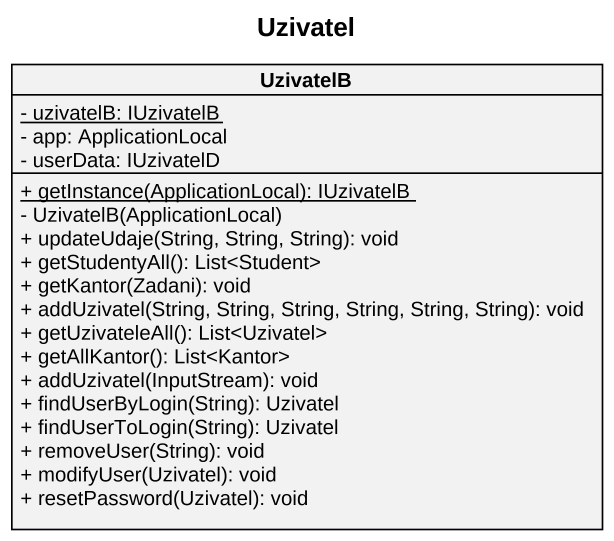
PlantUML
@startuml
title Uzivatel
hide circle
hide empty members
skinparam classAttributeIconSize 0
class UzivatelB {
  {static} - uzivatelB: IUzivatelB
  - app: ApplicationLocal
  - userData: IUzivatelD
  {static} + getInstance(ApplicationLocal): IUzivatelB
  - UzivatelB(ApplicationLocal)
  + updateUdaje(String, String, String): void
  + getStudentyAll(): List<Student>
  + getKantor(Zadani): void
  + addUzivatel(String, String, String, String, String, String): void
  + getUzivateleAll(): List<Uzivatel>
  + getAllKantor(): List<Kantor>
  + addUzivatel(InputStream): void
  + findUserByLogin(String): Uzivatel
  + findUserToLogin(String): Uzivatel
  + removeUser(String): void
  + modifyUser(Uzivatel): void
  + resetPassword(Uzivatel): void
}
@enduml
